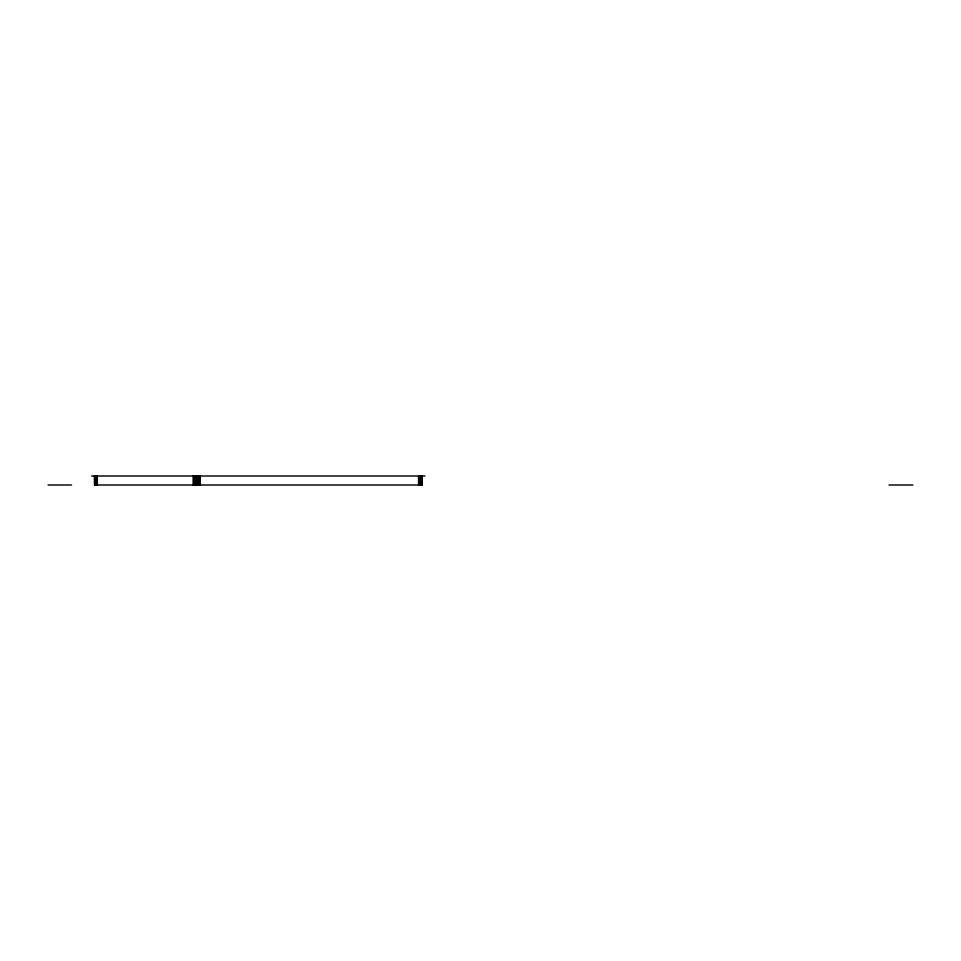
<?xml version="1.0" encoding="UTF-8"?>
<svg xmlns="http://www.w3.org/2000/svg" width="961" height="961" viewBox="0 0 961 961"><rect width="100%" height="100%" fill="white"/><g stroke="black" fill="none" stroke-linecap="round" stroke-linejoin="round"><path stroke-width="1.44" d="M91.655 475.995L424.99 475.995M48.05 485.005L71.558 485.005M889.009 485.005L912.95 485.005M422.119 475.995L422.143 485.005L94.502 485.005L94.538 475.995L94.719 485.005M421.879 475.995L421.843 485.005M421.639 475.995L421.675 485.005M421.386 475.995L421.411 485.005M421.074 475.995L421.074 485.005M420.726 475.995L420.726 485.005M420.341 475.995L420.341 485.005M419.921 475.995L419.921 485.005M419.489 475.995L419.489 485.005M418.564 475.995L418.564 485.005M200.308 475.995L200.308 485.005M199.383 475.995L199.383 485.005M198.939 475.995L198.939 485.005M198.531 475.995L198.531 485.005M198.134 475.995L198.134 485.005M197.786 475.995L197.786 485.005M197.473 475.995L197.473 485.005M197.221 475.995L197.221 485.005M197.005 475.995L197.005 485.005M196.861 475.995L196.861 485.005M196.573 475.995L196.705 485.005M196.428 475.995L196.428 485.005M196.212 475.995L196.212 485.005M195.96 475.995L195.96 485.005M195.648 475.995L195.648 485.005M195.299 475.995L195.299 485.005M194.915 475.995L194.915 485.005M194.494 475.995L194.494 485.005M194.05 475.995L194.05 485.005M193.125 475.995L193.125 485.005M97.337 475.995L97.337 485.005M96.605 475.995L96.605 485.005M96.256 475.995L96.256 485.005M95.607 475.995L95.607 485.005M95.079 475.995L95.079 485.005"/></g></svg>
